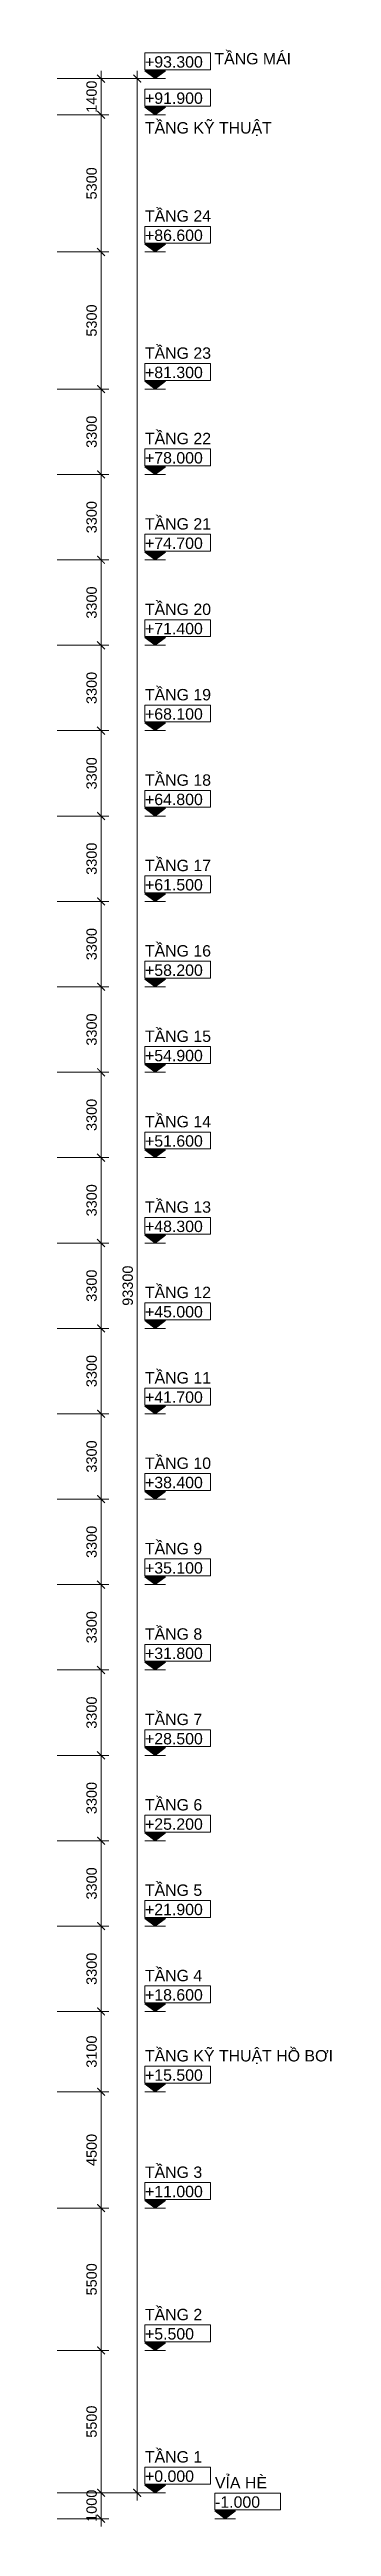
# Model space of a CAD drawing. Header units: millimetres. Extents: x 123660 to 134590, y -1300 to 94422.
import ezdxf

# ---------------------------------------------------------------- set-up
doc = ezdxf.new("R2010")
doc.units = ezdxf.units.MM
doc.layers.add('DIM', color=1, linetype='Continuous', lineweight=5)
doc.layers.add('KH', color=6, linetype='Continuous', lineweight=5)
doc.styles.add('Arial', font='arial.ttf', dxfattribs={"height": 440})
doc.styles.add('TA1', font='arial.ttf')
doc.dimstyles.new('D_200_KTx2', dxfattribs={"dimtxt": 400, "dimasz": 300, "dimexe": 300, "dimexo": 300, "dimgap": 160, "dimtad": 1, "dimdec": 0, "dimzin": 9, "dimtxsty": 'TA1', "dimblk": 'ARCHTICK', "dimcen": 1, "dimdle": 300, "dimclrd": 256, "dimclre": 256, "dimclrt": 7, "dimadec": 0, "dimazin": 0, "dimtfac": 1, "dimtdec": 0, "dimtix": 1, "dimtmove": 1, "dimatfit": 3, "dimldrblk": 'ARCHTICK', "dimfxl": 1, "dimtolj": 1, "dimtzin": 0, "dimlwd": -1, "dimlwe": -1, "dimarcsym": 0})

# ---------------------------------------------------------------- blocks, each defined once
blk = doc.blocks.new('Level - FamilyAL-CAODO-MD-504840-MẶT ĐỨNG TRỤC Q-A')
at = {"layer": 'KH'}
blk.add_hatch(color=256, dxfattribs=at).paths.add_polyline_path([(7475, 300), (8269, 300), (7875, 0)], flags=0)
for p, q in [((7475, 337), (7475, 989)), ((7475, 989), (10012, 989)), ((10012, 989), (10012, 337)), ((10012, 337), (7475, 337)), ((7475, 300), (7875, 0)), ((8269, 300), (7475, 300)), ((8269, 0), (7475, 0)), ((7875, 0), (8269, 300))]:
    blk.add_line(p, q, dxfattribs=at)
blk = doc.blocks.new('_ARCHTICK')
at = {"color": 0, "linetype": 'ByBlock', "const_width": 0.15}
blk.add_lwpolyline([(-0.5, -0.5), (0.5, 0.5)], dxfattribs=at)
blk = doc.blocks.new('*D29')
at = {"layer": 'Defpoints', "color": 0, "transparency": 16777216}
for p in [(123660, 93300), (123660, 91900), (125660, 91900)]:
    blk.add_point(p, dxfattribs=at)
at = {"layer": 'DIM', "transparency": 16777216}
for p, q in [((123960, 93300), (125960, 93300)), ((125660, 93300), (125660, 93600)), ((125660, 93300), (125660, 91900)), ((123960, 91900), (125960, 91900)), ((125660, 91900), (125660, 91600))]:
    blk.add_line(p, q, dxfattribs=at)
at = {"layer": 'DIM', "transparency": 16777216, "xscale": 300, "yscale": 300, "zscale": 300}
for p, rotation in [((125660, 93300), 270), ((125660, 91900), 90)]:
    blk.add_blockref('_ARCHTICK', p, dxfattribs=dict(at, rotation=rotation))
at = {"layer": 'DIM', "color": 7, "transparency": 16777216, "insert": (125296, 92600), "char_height": 400, "attachment_point": 5, "rotation": 90, "style": 'TA1'}
blk.add_mtext('\\A1;1400', dxfattribs=at)
blk = doc.blocks.new('*D28')
at = {"layer": 'Defpoints', "color": 0, "transparency": 16777216}
for p in [(123660, 91900), (123660, 86600), (125660, 86600)]:
    blk.add_point(p, dxfattribs=at)
at = {"layer": 'DIM', "transparency": 16777216}
for p, q in [((123960, 91900), (125960, 91900)), ((125660, 92200), (125660, 86300)), ((123960, 86600), (125960, 86600))]:
    blk.add_line(p, q, dxfattribs=at)
at = {"layer": 'DIM', "transparency": 16777216, "xscale": 300, "yscale": 300, "zscale": 300}
for p, rotation in [((125660, 91900), 90), ((125660, 86600), 270)]:
    blk.add_blockref('_ARCHTICK', p, dxfattribs=dict(at, rotation=rotation))
at = {"layer": 'DIM', "color": 7, "transparency": 16777216, "insert": (125296, 89250), "char_height": 400, "attachment_point": 5, "rotation": 90, "style": 'TA1'}
blk.add_mtext('\\A1;5300', dxfattribs=at)
blk = doc.blocks.new('*D27')
at = {"layer": 'Defpoints', "color": 0, "transparency": 16777216}
for p in [(123660, 86600), (123660, 81300), (125660, 81300)]:
    blk.add_point(p, dxfattribs=at)
at = {"layer": 'DIM', "transparency": 16777216}
for p, q in [((123960, 86600), (125960, 86600)), ((125660, 86900), (125660, 81000)), ((123960, 81300), (125960, 81300))]:
    blk.add_line(p, q, dxfattribs=at)
at = {"layer": 'DIM', "transparency": 16777216, "xscale": 300, "yscale": 300, "zscale": 300}
for p, rotation in [((125660, 86600), 90), ((125660, 81300), 270)]:
    blk.add_blockref('_ARCHTICK', p, dxfattribs=dict(at, rotation=rotation))
at = {"layer": 'DIM', "color": 7, "transparency": 16777216, "insert": (125296, 83950), "char_height": 400, "attachment_point": 5, "rotation": 90, "style": 'TA1'}
blk.add_mtext('\\A1;5300', dxfattribs=at)
blk = doc.blocks.new('*D26')
at = {"layer": 'Defpoints', "color": 0, "transparency": 16777216}
for p in [(123660, 81300), (123660, 78000), (125660, 78000)]:
    blk.add_point(p, dxfattribs=at)
at = {"layer": 'DIM', "transparency": 16777216}
for p, q in [((125660, 81600), (125660, 77700)), ((123960, 81300), (125960, 81300)), ((123960, 78000), (125960, 78000))]:
    blk.add_line(p, q, dxfattribs=at)
at = {"layer": 'DIM', "transparency": 16777216, "xscale": 300, "yscale": 300, "zscale": 300}
for p, rotation in [((125660, 81300), 90), ((125660, 78000), 270)]:
    blk.add_blockref('_ARCHTICK', p, dxfattribs=dict(at, rotation=rotation))
at = {"layer": 'DIM', "color": 7, "transparency": 16777216, "insert": (125296, 79650), "char_height": 400, "attachment_point": 5, "rotation": 90, "style": 'TA1'}
blk.add_mtext('\\A1;3300', dxfattribs=at)
blk = doc.blocks.new('*D25')
at = {"layer": 'Defpoints', "color": 0, "transparency": 16777216}
for p in [(123660, 78000), (123660, 74700), (125660, 74700)]:
    blk.add_point(p, dxfattribs=at)
at = {"layer": 'DIM', "transparency": 16777216}
for p, q in [((123960, 78000), (125960, 78000)), ((125660, 78300), (125660, 74400)), ((123960, 74700), (125960, 74700))]:
    blk.add_line(p, q, dxfattribs=at)
at = {"layer": 'DIM', "transparency": 16777216, "xscale": 300, "yscale": 300, "zscale": 300}
for p, rotation in [((125660, 78000), 90), ((125660, 74700), 270)]:
    blk.add_blockref('_ARCHTICK', p, dxfattribs=dict(at, rotation=rotation))
at = {"layer": 'DIM', "color": 7, "transparency": 16777216, "insert": (125296, 76350), "char_height": 400, "attachment_point": 5, "rotation": 90, "style": 'TA1'}
blk.add_mtext('\\A1;3300', dxfattribs=at)
blk = doc.blocks.new('*D24')
at = {"layer": 'Defpoints', "color": 0, "transparency": 16777216}
for p in [(123660, 74700), (123660, 71400), (125660, 71400)]:
    blk.add_point(p, dxfattribs=at)
at = {"layer": 'DIM', "transparency": 16777216}
for p, q in [((123960, 74700), (125960, 74700)), ((125660, 75000), (125660, 71100)), ((123960, 71400), (125960, 71400))]:
    blk.add_line(p, q, dxfattribs=at)
at = {"layer": 'DIM', "transparency": 16777216, "xscale": 300, "yscale": 300, "zscale": 300}
for p, rotation in [((125660, 74700), 90), ((125660, 71400), 270)]:
    blk.add_blockref('_ARCHTICK', p, dxfattribs=dict(at, rotation=rotation))
at = {"layer": 'DIM', "color": 7, "transparency": 16777216, "insert": (125296, 73050), "char_height": 400, "attachment_point": 5, "rotation": 90, "style": 'TA1'}
blk.add_mtext('\\A1;3300', dxfattribs=at)
blk = doc.blocks.new('*D23')
at = {"layer": 'Defpoints', "color": 0, "transparency": 16777216}
for p in [(123660, 71400), (123660, 68100), (125660, 68100)]:
    blk.add_point(p, dxfattribs=at)
at = {"layer": 'DIM', "transparency": 16777216}
for p, q in [((123960, 71400), (125960, 71400)), ((125660, 71700), (125660, 67800)), ((123960, 68100), (125960, 68100))]:
    blk.add_line(p, q, dxfattribs=at)
at = {"layer": 'DIM', "transparency": 16777216, "xscale": 300, "yscale": 300, "zscale": 300}
for p, rotation in [((125660, 71400), 90), ((125660, 68100), 270)]:
    blk.add_blockref('_ARCHTICK', p, dxfattribs=dict(at, rotation=rotation))
at = {"layer": 'DIM', "color": 7, "transparency": 16777216, "insert": (125296, 69750), "char_height": 400, "attachment_point": 5, "rotation": 90, "style": 'TA1'}
blk.add_mtext('\\A1;3300', dxfattribs=at)
blk = doc.blocks.new('*D22')
at = {"layer": 'Defpoints', "color": 0, "transparency": 16777216}
for p in [(123660, 68100), (123660, 64800), (125660, 64800)]:
    blk.add_point(p, dxfattribs=at)
at = {"layer": 'DIM', "transparency": 16777216}
for p, q in [((123960, 68100), (125960, 68100)), ((125660, 68400), (125660, 64500)), ((123960, 64800), (125960, 64800))]:
    blk.add_line(p, q, dxfattribs=at)
at = {"layer": 'DIM', "transparency": 16777216, "xscale": 300, "yscale": 300, "zscale": 300}
for p, rotation in [((125660, 68100), 90), ((125660, 64800), 270)]:
    blk.add_blockref('_ARCHTICK', p, dxfattribs=dict(at, rotation=rotation))
at = {"layer": 'DIM', "color": 7, "transparency": 16777216, "insert": (125296, 66450), "char_height": 400, "attachment_point": 5, "rotation": 90, "style": 'TA1'}
blk.add_mtext('\\A1;3300', dxfattribs=at)
blk = doc.blocks.new('*D21')
at = {"layer": 'Defpoints', "color": 0, "transparency": 16777216}
for p in [(123660, 64800), (123660, 61500), (125660, 61500)]:
    blk.add_point(p, dxfattribs=at)
at = {"layer": 'DIM', "transparency": 16777216}
for p, q in [((125660, 65100), (125660, 61200)), ((123960, 64800), (125960, 64800)), ((123960, 61500), (125960, 61500))]:
    blk.add_line(p, q, dxfattribs=at)
at = {"layer": 'DIM', "transparency": 16777216, "xscale": 300, "yscale": 300, "zscale": 300}
for p, rotation in [((125660, 64800), 90), ((125660, 61500), 270)]:
    blk.add_blockref('_ARCHTICK', p, dxfattribs=dict(at, rotation=rotation))
at = {"layer": 'DIM', "color": 7, "transparency": 16777216, "insert": (125296, 63150), "char_height": 400, "attachment_point": 5, "rotation": 90, "style": 'TA1'}
blk.add_mtext('\\A1;3300', dxfattribs=at)
blk = doc.blocks.new('*D20')
at = {"layer": 'Defpoints', "color": 0, "transparency": 16777216}
for p in [(123660, 61500), (123660, 58200), (125660, 58200)]:
    blk.add_point(p, dxfattribs=at)
at = {"layer": 'DIM', "transparency": 16777216}
for p, q in [((123960, 61500), (125960, 61500)), ((125660, 61800), (125660, 57900)), ((123960, 58200), (125960, 58200))]:
    blk.add_line(p, q, dxfattribs=at)
at = {"layer": 'DIM', "transparency": 16777216, "xscale": 300, "yscale": 300, "zscale": 300}
for p, rotation in [((125660, 61500), 90), ((125660, 58200), 270)]:
    blk.add_blockref('_ARCHTICK', p, dxfattribs=dict(at, rotation=rotation))
at = {"layer": 'DIM', "color": 7, "transparency": 16777216, "insert": (125296, 59850), "char_height": 400, "attachment_point": 5, "rotation": 90, "style": 'TA1'}
blk.add_mtext('\\A1;3300', dxfattribs=at)
blk = doc.blocks.new('*D19')
at = {"layer": 'Defpoints', "color": 0, "transparency": 16777216}
for p in [(123660, 58200), (123660, 54900), (125660, 54900)]:
    blk.add_point(p, dxfattribs=at)
at = {"layer": 'DIM', "transparency": 16777216}
for p, q in [((125660, 58500), (125660, 54600)), ((123960, 58200), (125960, 58200)), ((123960, 54900), (125960, 54900))]:
    blk.add_line(p, q, dxfattribs=at)
at = {"layer": 'DIM', "transparency": 16777216, "xscale": 300, "yscale": 300, "zscale": 300}
for p, rotation in [((125660, 58200), 90), ((125660, 54900), 270)]:
    blk.add_blockref('_ARCHTICK', p, dxfattribs=dict(at, rotation=rotation))
at = {"layer": 'DIM', "color": 7, "transparency": 16777216, "insert": (125296, 56550), "char_height": 400, "attachment_point": 5, "rotation": 90, "style": 'TA1'}
blk.add_mtext('\\A1;3300', dxfattribs=at)
blk = doc.blocks.new('*D18')
at = {"layer": 'Defpoints', "color": 0, "transparency": 16777216}
for p in [(123660, 54900), (123660, 51600), (125660, 51600)]:
    blk.add_point(p, dxfattribs=at)
at = {"layer": 'DIM', "transparency": 16777216}
for p, q in [((123960, 54900), (125960, 54900)), ((125660, 55200), (125660, 51300)), ((123960, 51600), (125960, 51600))]:
    blk.add_line(p, q, dxfattribs=at)
at = {"layer": 'DIM', "transparency": 16777216, "xscale": 300, "yscale": 300, "zscale": 300}
for p, rotation in [((125660, 54900), 90), ((125660, 51600), 270)]:
    blk.add_blockref('_ARCHTICK', p, dxfattribs=dict(at, rotation=rotation))
at = {"layer": 'DIM', "color": 7, "transparency": 16777216, "insert": (125296, 53250), "char_height": 400, "attachment_point": 5, "rotation": 90, "style": 'TA1'}
blk.add_mtext('\\A1;3300', dxfattribs=at)
blk = doc.blocks.new('*D17')
at = {"layer": 'Defpoints', "color": 0, "transparency": 16777216}
for p in [(123660, 51600), (123660, 48300), (125660, 48300)]:
    blk.add_point(p, dxfattribs=at)
at = {"layer": 'DIM', "transparency": 16777216}
for p, q in [((125660, 51900), (125660, 48000)), ((123960, 51600), (125960, 51600)), ((123960, 48300), (125960, 48300))]:
    blk.add_line(p, q, dxfattribs=at)
at = {"layer": 'DIM', "transparency": 16777216, "xscale": 300, "yscale": 300, "zscale": 300}
for p, rotation in [((125660, 51600), 90), ((125660, 48300), 270)]:
    blk.add_blockref('_ARCHTICK', p, dxfattribs=dict(at, rotation=rotation))
at = {"layer": 'DIM', "color": 7, "transparency": 16777216, "insert": (125296, 49950), "char_height": 400, "attachment_point": 5, "rotation": 90, "style": 'TA1'}
blk.add_mtext('\\A1;3300', dxfattribs=at)
blk = doc.blocks.new('*D16')
at = {"layer": 'Defpoints', "color": 0, "transparency": 16777216}
for p in [(123660, 48300), (123660, 45000), (125660, 45000)]:
    blk.add_point(p, dxfattribs=at)
at = {"layer": 'DIM', "transparency": 16777216}
for p, q in [((123960, 48300), (125960, 48300)), ((125660, 48600), (125660, 44700)), ((123960, 45000), (125960, 45000))]:
    blk.add_line(p, q, dxfattribs=at)
at = {"layer": 'DIM', "transparency": 16777216, "xscale": 300, "yscale": 300, "zscale": 300}
for p, rotation in [((125660, 48300), 90), ((125660, 45000), 270)]:
    blk.add_blockref('_ARCHTICK', p, dxfattribs=dict(at, rotation=rotation))
at = {"layer": 'DIM', "color": 7, "transparency": 16777216, "insert": (125296, 46650), "char_height": 400, "attachment_point": 5, "rotation": 90, "style": 'TA1'}
blk.add_mtext('\\A1;3300', dxfattribs=at)
blk = doc.blocks.new('*D15')
at = {"layer": 'Defpoints', "color": 0, "transparency": 16777216}
for p in [(123660, 45000), (123660, 41700), (125660, 41700)]:
    blk.add_point(p, dxfattribs=at)
at = {"layer": 'DIM', "transparency": 16777216}
for p, q in [((123960, 45000), (125960, 45000)), ((125660, 45300), (125660, 41400)), ((123960, 41700), (125960, 41700))]:
    blk.add_line(p, q, dxfattribs=at)
at = {"layer": 'DIM', "transparency": 16777216, "xscale": 300, "yscale": 300, "zscale": 300}
for p, rotation in [((125660, 45000), 90), ((125660, 41700), 270)]:
    blk.add_blockref('_ARCHTICK', p, dxfattribs=dict(at, rotation=rotation))
at = {"layer": 'DIM', "color": 7, "transparency": 16777216, "insert": (125296, 43350), "char_height": 400, "attachment_point": 5, "rotation": 90, "style": 'TA1'}
blk.add_mtext('\\A1;3300', dxfattribs=at)
blk = doc.blocks.new('*D14')
at = {"layer": 'Defpoints', "color": 0, "transparency": 16777216}
for p in [(123660, 41700), (123660, 38400), (125660, 38400)]:
    blk.add_point(p, dxfattribs=at)
at = {"layer": 'DIM', "transparency": 16777216}
for p, q in [((123960, 41700), (125960, 41700)), ((125660, 42000), (125660, 38100)), ((123960, 38400), (125960, 38400))]:
    blk.add_line(p, q, dxfattribs=at)
at = {"layer": 'DIM', "transparency": 16777216, "xscale": 300, "yscale": 300, "zscale": 300}
for p, rotation in [((125660, 41700), 90), ((125660, 38400), 270)]:
    blk.add_blockref('_ARCHTICK', p, dxfattribs=dict(at, rotation=rotation))
at = {"layer": 'DIM', "color": 7, "transparency": 16777216, "insert": (125296, 40050), "char_height": 400, "attachment_point": 5, "rotation": 90, "style": 'TA1'}
blk.add_mtext('\\A1;3300', dxfattribs=at)
blk = doc.blocks.new('*D13')
at = {"layer": 'Defpoints', "color": 0, "transparency": 16777216}
for p in [(123660, 38400), (123660, 35100), (125660, 35100)]:
    blk.add_point(p, dxfattribs=at)
at = {"layer": 'DIM', "transparency": 16777216}
for p, q in [((123960, 38400), (125960, 38400)), ((125660, 38700), (125660, 34800)), ((123960, 35100), (125960, 35100))]:
    blk.add_line(p, q, dxfattribs=at)
at = {"layer": 'DIM', "transparency": 16777216, "xscale": 300, "yscale": 300, "zscale": 300}
for p, rotation in [((125660, 38400), 90), ((125660, 35100), 270)]:
    blk.add_blockref('_ARCHTICK', p, dxfattribs=dict(at, rotation=rotation))
at = {"layer": 'DIM', "color": 7, "transparency": 16777216, "insert": (125296, 36750), "char_height": 400, "attachment_point": 5, "rotation": 90, "style": 'TA1'}
blk.add_mtext('\\A1;3300', dxfattribs=at)
blk = doc.blocks.new('*D12')
at = {"layer": 'Defpoints', "color": 0, "transparency": 16777216}
for p in [(123660, 35100), (123660, 31800), (125660, 31800)]:
    blk.add_point(p, dxfattribs=at)
at = {"layer": 'DIM', "transparency": 16777216}
for p, q in [((123960, 35100), (125960, 35100)), ((125660, 35400), (125660, 31500)), ((123960, 31800), (125960, 31800))]:
    blk.add_line(p, q, dxfattribs=at)
at = {"layer": 'DIM', "transparency": 16777216, "xscale": 300, "yscale": 300, "zscale": 300}
for p, rotation in [((125660, 35100), 90), ((125660, 31800), 270)]:
    blk.add_blockref('_ARCHTICK', p, dxfattribs=dict(at, rotation=rotation))
at = {"layer": 'DIM', "color": 7, "transparency": 16777216, "insert": (125296, 33450), "char_height": 400, "attachment_point": 5, "rotation": 90, "style": 'TA1'}
blk.add_mtext('\\A1;3300', dxfattribs=at)
blk = doc.blocks.new('*D11')
at = {"layer": 'Defpoints', "color": 0, "transparency": 16777216}
for p in [(123660, 31800), (123660, 28500), (125660, 28500)]:
    blk.add_point(p, dxfattribs=at)
at = {"layer": 'DIM', "transparency": 16777216}
for p, q in [((123960, 31800), (125960, 31800)), ((125660, 32100), (125660, 28200)), ((123960, 28500), (125960, 28500))]:
    blk.add_line(p, q, dxfattribs=at)
at = {"layer": 'DIM', "transparency": 16777216, "xscale": 300, "yscale": 300, "zscale": 300}
for p, rotation in [((125660, 31800), 90), ((125660, 28500), 270)]:
    blk.add_blockref('_ARCHTICK', p, dxfattribs=dict(at, rotation=rotation))
at = {"layer": 'DIM', "color": 7, "transparency": 16777216, "insert": (125296, 30150), "char_height": 400, "attachment_point": 5, "rotation": 90, "style": 'TA1'}
blk.add_mtext('\\A1;3300', dxfattribs=at)
blk = doc.blocks.new('*D10')
at = {"layer": 'Defpoints', "color": 0, "transparency": 16777216}
for p in [(123660, 28500), (123660, 25200), (125660, 25200)]:
    blk.add_point(p, dxfattribs=at)
at = {"layer": 'DIM', "transparency": 16777216}
for p, q in [((125660, 28800), (125660, 24900)), ((123960, 28500), (125960, 28500)), ((123960, 25200), (125960, 25200))]:
    blk.add_line(p, q, dxfattribs=at)
at = {"layer": 'DIM', "transparency": 16777216, "xscale": 300, "yscale": 300, "zscale": 300}
for p, rotation in [((125660, 28500), 90), ((125660, 25200), 270)]:
    blk.add_blockref('_ARCHTICK', p, dxfattribs=dict(at, rotation=rotation))
at = {"layer": 'DIM', "color": 7, "transparency": 16777216, "insert": (125296, 26850), "char_height": 400, "attachment_point": 5, "rotation": 90, "style": 'TA1'}
blk.add_mtext('\\A1;3300', dxfattribs=at)
blk = doc.blocks.new('*D9')
at = {"layer": 'Defpoints', "color": 0, "transparency": 16777216}
for p in [(123660, 25200), (123660, 21900), (125660, 21900)]:
    blk.add_point(p, dxfattribs=at)
at = {"layer": 'DIM', "transparency": 16777216}
for p, q in [((123960, 25200), (125960, 25200)), ((125660, 25500), (125660, 21600)), ((123960, 21900), (125960, 21900))]:
    blk.add_line(p, q, dxfattribs=at)
at = {"layer": 'DIM', "transparency": 16777216, "xscale": 300, "yscale": 300, "zscale": 300}
for p, rotation in [((125660, 25200), 90), ((125660, 21900), 270)]:
    blk.add_blockref('_ARCHTICK', p, dxfattribs=dict(at, rotation=rotation))
at = {"layer": 'DIM', "color": 7, "transparency": 16777216, "insert": (125296, 23550), "char_height": 400, "attachment_point": 5, "rotation": 90, "style": 'TA1'}
blk.add_mtext('\\A1;3300', dxfattribs=at)
blk = doc.blocks.new('*D8')
at = {"layer": 'Defpoints', "color": 0, "transparency": 16777216}
for p in [(123660, 21900), (123660, 18600), (125660, 18600)]:
    blk.add_point(p, dxfattribs=at)
at = {"layer": 'DIM', "transparency": 16777216}
for p, q in [((125660, 22200), (125660, 18300)), ((123960, 21900), (125960, 21900)), ((123960, 18600), (125960, 18600))]:
    blk.add_line(p, q, dxfattribs=at)
at = {"layer": 'DIM', "transparency": 16777216, "xscale": 300, "yscale": 300, "zscale": 300}
for p, rotation in [((125660, 21900), 90), ((125660, 18600), 270)]:
    blk.add_blockref('_ARCHTICK', p, dxfattribs=dict(at, rotation=rotation))
at = {"layer": 'DIM', "color": 7, "transparency": 16777216, "insert": (125296, 20250), "char_height": 400, "attachment_point": 5, "rotation": 90, "style": 'TA1'}
blk.add_mtext('\\A1;3300', dxfattribs=at)
blk = doc.blocks.new('*D7')
at = {"layer": 'Defpoints', "color": 0, "transparency": 16777216}
for p in [(123660, 18600), (123660, 15500), (125660, 15500)]:
    blk.add_point(p, dxfattribs=at)
at = {"layer": 'DIM', "transparency": 16777216}
for p, q in [((123960, 18600), (125960, 18600)), ((125660, 18900), (125660, 15200)), ((123960, 15500), (125960, 15500))]:
    blk.add_line(p, q, dxfattribs=at)
at = {"layer": 'DIM', "transparency": 16777216, "xscale": 300, "yscale": 300, "zscale": 300}
for p, rotation in [((125660, 18600), 90), ((125660, 15500), 270)]:
    blk.add_blockref('_ARCHTICK', p, dxfattribs=dict(at, rotation=rotation))
at = {"layer": 'DIM', "color": 7, "transparency": 16777216, "insert": (125296, 17050), "char_height": 400, "attachment_point": 5, "rotation": 90, "style": 'TA1'}
blk.add_mtext('\\A1;3100', dxfattribs=at)
blk = doc.blocks.new('*D6')
at = {"layer": 'Defpoints', "color": 0, "transparency": 16777216}
for p in [(123660, 15500), (123660, 11000), (125660, 11000)]:
    blk.add_point(p, dxfattribs=at)
at = {"layer": 'DIM', "transparency": 16777216}
for p, q in [((123960, 15500), (125960, 15500)), ((125660, 15800), (125660, 10700)), ((123960, 11000), (125960, 11000))]:
    blk.add_line(p, q, dxfattribs=at)
at = {"layer": 'DIM', "transparency": 16777216, "xscale": 300, "yscale": 300, "zscale": 300}
for p, rotation in [((125660, 15500), 90), ((125660, 11000), 270)]:
    blk.add_blockref('_ARCHTICK', p, dxfattribs=dict(at, rotation=rotation))
at = {"layer": 'DIM', "color": 7, "transparency": 16777216, "insert": (125296, 13250), "char_height": 400, "attachment_point": 5, "rotation": 90, "style": 'TA1'}
blk.add_mtext('\\A1;4500', dxfattribs=at)
blk = doc.blocks.new('*D5')
at = {"layer": 'Defpoints', "color": 0, "transparency": 16777216}
for p in [(123660, 11000), (123660, 5500), (125660, 5500)]:
    blk.add_point(p, dxfattribs=at)
at = {"layer": 'DIM', "transparency": 16777216}
for p, q in [((123960, 11000), (125960, 11000)), ((125660, 11300), (125660, 5200)), ((123960, 5500), (125960, 5500))]:
    blk.add_line(p, q, dxfattribs=at)
at = {"layer": 'DIM', "transparency": 16777216, "xscale": 300, "yscale": 300, "zscale": 300}
for p, rotation in [((125660, 11000), 90), ((125660, 5500), 270)]:
    blk.add_blockref('_ARCHTICK', p, dxfattribs=dict(at, rotation=rotation))
at = {"layer": 'DIM', "color": 7, "transparency": 16777216, "insert": (125296, 8250), "char_height": 400, "attachment_point": 5, "rotation": 90, "style": 'TA1'}
blk.add_mtext('\\A1;5500', dxfattribs=at)
blk = doc.blocks.new('*D4')
at = {"layer": 'Defpoints', "color": 0, "transparency": 16777216}
for p in [(123660, 5500), (123660, 0), (125660, 0)]:
    blk.add_point(p, dxfattribs=at)
at = {"layer": 'DIM', "transparency": 16777216}
for p, q in [((125660, 5800), (125660, -300)), ((123960, 5500), (125960, 5500)), ((123960, 0), (125960, 0))]:
    blk.add_line(p, q, dxfattribs=at)
at = {"layer": 'DIM', "transparency": 16777216, "xscale": 300, "yscale": 300, "zscale": 300}
for p, rotation in [((125660, 5500), 90), ((125660, 0), 270)]:
    blk.add_blockref('_ARCHTICK', p, dxfattribs=dict(at, rotation=rotation))
at = {"layer": 'DIM', "color": 7, "transparency": 16777216, "insert": (125296, 2750), "char_height": 400, "attachment_point": 5, "rotation": 90, "style": 'TA1'}
blk.add_mtext('\\A1;5500', dxfattribs=at)
blk = doc.blocks.new('*D3')
at = {"layer": 'Defpoints', "color": 0, "transparency": 16777216}
for p in [(123660, 0), (123660, -1000), (125660, -1000)]:
    blk.add_point(p, dxfattribs=at)
at = {"layer": 'DIM', "transparency": 16777216}
for p, q in [((123960, 0), (125960, 0)), ((125660, 0), (125660, 300)), ((125660, 0), (125660, -1000)), ((123960, -1000), (125960, -1000)), ((125660, -1000), (125660, -1300))]:
    blk.add_line(p, q, dxfattribs=at)
at = {"layer": 'DIM', "transparency": 16777216, "xscale": 300, "yscale": 300, "zscale": 300}
for p, rotation in [((125660, 0), 270), ((125660, -1000), 90)]:
    blk.add_blockref('_ARCHTICK', p, dxfattribs=dict(at, rotation=rotation))
at = {"layer": 'DIM', "color": 7, "transparency": 16777216, "insert": (125296, -500), "char_height": 400, "attachment_point": 5, "rotation": 90, "style": 'TA1'}
blk.add_mtext('\\A1;1000', dxfattribs=at)
blk = doc.blocks.new('*D2')
at = {"layer": 'Defpoints', "color": 0, "transparency": 16777216}
for p in [(123660, 93300), (123660, 0), (127060, 0)]:
    blk.add_point(p, dxfattribs=at)
at = {"layer": 'DIM', "transparency": 16777216}
for p, q in [((123960, 93300), (127360, 93300)), ((127060, 93600), (127060, -300)), ((123960, 0), (127360, 0))]:
    blk.add_line(p, q, dxfattribs=at)
at = {"layer": 'DIM', "transparency": 16777216, "xscale": 300, "yscale": 300, "zscale": 300}
for p, rotation in [((127060, 93300), 90), ((127060, 0), 270)]:
    blk.add_blockref('_ARCHTICK', p, dxfattribs=dict(at, rotation=rotation))
at = {"layer": 'DIM', "color": 7, "transparency": 16777216, "insert": (126696, 46650), "char_height": 400, "attachment_point": 5, "rotation": 90, "style": 'TA1'}
blk.add_mtext('\\A1;93300', dxfattribs=at)

msp = doc.modelspace()

# ---------------------------------------------------------------- block references
at = {"layer": 'KH'}
for p in [(119885.2, 93300), (119885.2, 91900), (119885.2, 86600), (119885.2, 81300), (119885.2, 78000), (119885.2, 74700), (119885.2, 71400), (119885.2, 68100), (119885.2, 64800), (119885.2, 61500), (119885.2, 58200), (119885.2, 54900), (119885.2, 51600), (119885.2, 48300), (119885.2, 45000), (119885.2, 41700), (119885.2, 38400), (119885.2, 35100), (119885.2, 31800), (119885.2, 28500), (119885.2, 25200), (119885.2, 21900), (119885.2, 18600), (119885.2, 15500), (119885.2, 11000), (119885.2, 5500), (119885.2, 0), (122599.1, -1000)]:
    msp.add_blockref('Level - FamilyAL-CAODO-MD-504840-MẶT ĐỨNG TRỤC Q-A', p, dxfattribs=at)

# ---------------------------------------------------------------- texts
at = {"layer": 'KH', "char_height": 440, "attachment_point": 1, "line_spacing_factor": 0.941778, "style": 'Arial'}
for s, insert, width in [('+93.300', (127363.8, 94163.6), 2677.212), ('TẦNG MÁI', (130051.1, 94289), 3544.478), ('+91.900', (127363.8, 92763.6), 2677.212), ('TẦNG KỸ THUẬT', (127358.9, 91615.9), 5855.392), ('TẦNG 24', (127358.9, 88210.1), 3059.671), ('+86.600', (127363.8, 87463.6), 2677.212), ('TẦNG 23', (127358.9, 82910.1), 3059.671), ('+81.300', (127363.8, 82163.6), 2677.212), ('TẦNG 22', (127358.9, 79610.1), 3059.671), ('+78.000', (127363.8, 78863.6), 2677.212), ('TẦNG 21', (127358.9, 76310.1), 3059.671), ('+74.700', (127363.8, 75563.6), 2677.212), ('TẦNG 20', (127358.9, 73010.1), 3059.671), ('+71.400', (127363.8, 72263.6), 2677.212), ('TẦNG 19', (127358.9, 69710.1), 3059.671), ('+68.100', (127363.8, 68963.6), 2677.212), ('TẦNG 18', (127358.9, 66410.1), 3059.671), ('+64.800', (127363.8, 65663.6), 2677.212), ('TẦNG 17', (127358.9, 63110.1), 3059.671), ('+61.500', (127363.8, 62363.6), 2677.212), ('TẦNG 16', (127358.9, 59810.1), 3059.671), ('+58.200', (127363.8, 59063.6), 2677.212), ('TẦNG 15', (127358.9, 56510.1), 3059.671), ('+54.900', (127363.8, 55763.6), 2677.212), ('TẦNG 14', (127358.9, 53210.1), 3059.671), ('+51.600', (127363.8, 52463.6), 2677.212), ('TẦNG 13', (127358.9, 49910.1), 3059.671), ('+48.300', (127363.8, 49163.6), 2677.212), ('TẦNG 12', (127358.9, 46610.1), 3059.671), ('+45.000', (127363.8, 45863.6), 2677.212), ('TẦNG 11', (127358.9, 43310.1), 3059.671), ('+41.700', (127363.8, 42563.6), 2677.212), ('TẦNG 10', (127358.9, 40010.1), 3059.671), ('+38.400', (127363.8, 39263.6), 2677.212), ('TẦNG 9', (127358.9, 36710.1), 2650.279), ('+35.100', (127363.8, 35963.6), 2677.212), ('TẦNG 8', (127358.9, 33410.1), 2650.279), ('+31.800', (127363.8, 32663.6), 2677.212), ('TẦNG 7', (127358.9, 30110.1), 2650.279), ('+28.500', (127363.8, 29363.6), 2677.212), ('TẦNG 6', (127358.9, 26810.1), 2650.279), ('+25.200', (127363.8, 26063.6), 2677.212), ('TẦNG 5', (127358.9, 23510.1), 2650.279), ('+21.900', (127363.8, 22763.6), 2677.212), ('TẦNG 4', (127358.9, 20210.1), 2650.279), ('+18.600', (127363.8, 19463.6), 2677.212), ('TẦNG KỸ THUẬT HỒ BƠI', (127358.9, 17110.1), 8688.82), ('+15.500', (127363.8, 16363.6), 2677.212), ('TẦNG 3', (127358.9, 12610.1), 2650.279), ('+11.000', (127363.8, 11863.6), 2677.212), ('TẦNG 2', (127358.9, 7110.1), 2650.279), ('+5.500', (127363.8, 6363.6), 2267.82), ('TẦNG 1', (127358.9, 1610.1), 2650.279), ('+0.000', (127363.8, 863.6), 2267.82), ('VỈA HÈ', (130072.8, 610.1), 2407.875), ('-1.000', (130077.7, -136.4), 2084.67)]:
    msp.add_mtext(s, dxfattribs=dict(at, insert=insert, width=width))

# ---------------------------------------------------------------- dimensions: what is measured, and where the dimension line sits
at = {"layer": 'DIM'}
for base, p1, p2, picture, middle in [((125660.3, 91900), (123660.3, 93300), (123660.3, 91900), '*D29', (125296, 92600)), ((127060.3, 0), (123660.3, 93300), (123660.3, 0), '*D2', (126695.9, 46650)), ((125660.3, 86600), (123660.3, 91900), (123660.3, 86600), '*D28', (125295.9, 89250)), ((125660.3, 81300), (123660.3, 86600), (123660.3, 81300), '*D27', (125295.9, 83950)), ((125660.3, 78000), (123660.3, 81300), (123660.3, 78000), '*D26', (125295.9, 79650)), ((125660.3, 74700), (123660.3, 78000), (123660.3, 74700), '*D25', (125295.9, 76350)), ((125660.3, 71400), (123660.3, 74700), (123660.3, 71400), '*D24', (125295.9, 73050)), ((125660.3, 68100), (123660.3, 71400), (123660.3, 68100), '*D23', (125295.9, 69750)), ((125660.3, 64800), (123660.3, 68100), (123660.3, 64800), '*D22', (125295.9, 66450)), ((125660.3, 61500), (123660.3, 64800), (123660.3, 61500), '*D21', (125295.9, 63150)), ((125660.3, 58200), (123660.3, 61500), (123660.3, 58200), '*D20', (125295.9, 59850)), ((125660.3, 54900), (123660.3, 58200), (123660.3, 54900), '*D19', (125295.9, 56550)), ((125660.3, 51600), (123660.3, 54900), (123660.3, 51600), '*D18', (125295.9, 53250)), ((125660.3, 48300), (123660.3, 51600), (123660.3, 48300), '*D17', (125295.9, 49950)), ((125660.3, 45000), (123660.3, 48300), (123660.3, 45000), '*D16', (125295.9, 46650)), ((125660.3, 41700), (123660.3, 45000), (123660.3, 41700), '*D15', (125295.9, 43350)), ((125660.3, 38400), (123660.3, 41700), (123660.3, 38400), '*D14', (125295.9, 40050)), ((125660.3, 35100), (123660.3, 38400), (123660.3, 35100), '*D13', (125295.9, 36750)), ((125660.3, 31800), (123660.3, 35100), (123660.3, 31800), '*D12', (125295.9, 33450)), ((125660.3, 28500), (123660.3, 31800), (123660.3, 28500), '*D11', (125295.9, 30150)), ((125660.3, 25200), (123660.3, 28500), (123660.3, 25200), '*D10', (125295.9, 26850)), ((125660.3, 21900), (123660.3, 25200), (123660.3, 21900), '*D9', (125295.9, 23550)), ((125660.3, 18600), (123660.3, 21900), (123660.3, 18600), '*D8', (125295.9, 20250)), ((125660.3, 15500), (123660.3, 18600), (123660.3, 15500), '*D7', (125295.9, 17050)), ((125660.3, 11000), (123660.3, 15500), (123660.3, 11000), '*D6', (125296, 13250)), ((125660.3, 5500), (123660.3, 11000), (123660.3, 5500), '*D5', (125296, 8250)), ((125660.3, 0), (123660.3, 5500), (123660.3, 0), '*D4', (125296, 2750)), ((125660.3, -1000), (123660.3, 0), (123660.3, -1000), '*D3', (125296, -500))]:
    dim = msp.add_linear_dim(base=base, p1=p1, p2=p2, angle=90, dimstyle='D_200_KTx2', dxfattribs=at)
    dim.commit()
    dim.dimension.update_dxf_attribs({"geometry": picture, "text_midpoint": middle})

doc.saveas('drawing.dxf')
